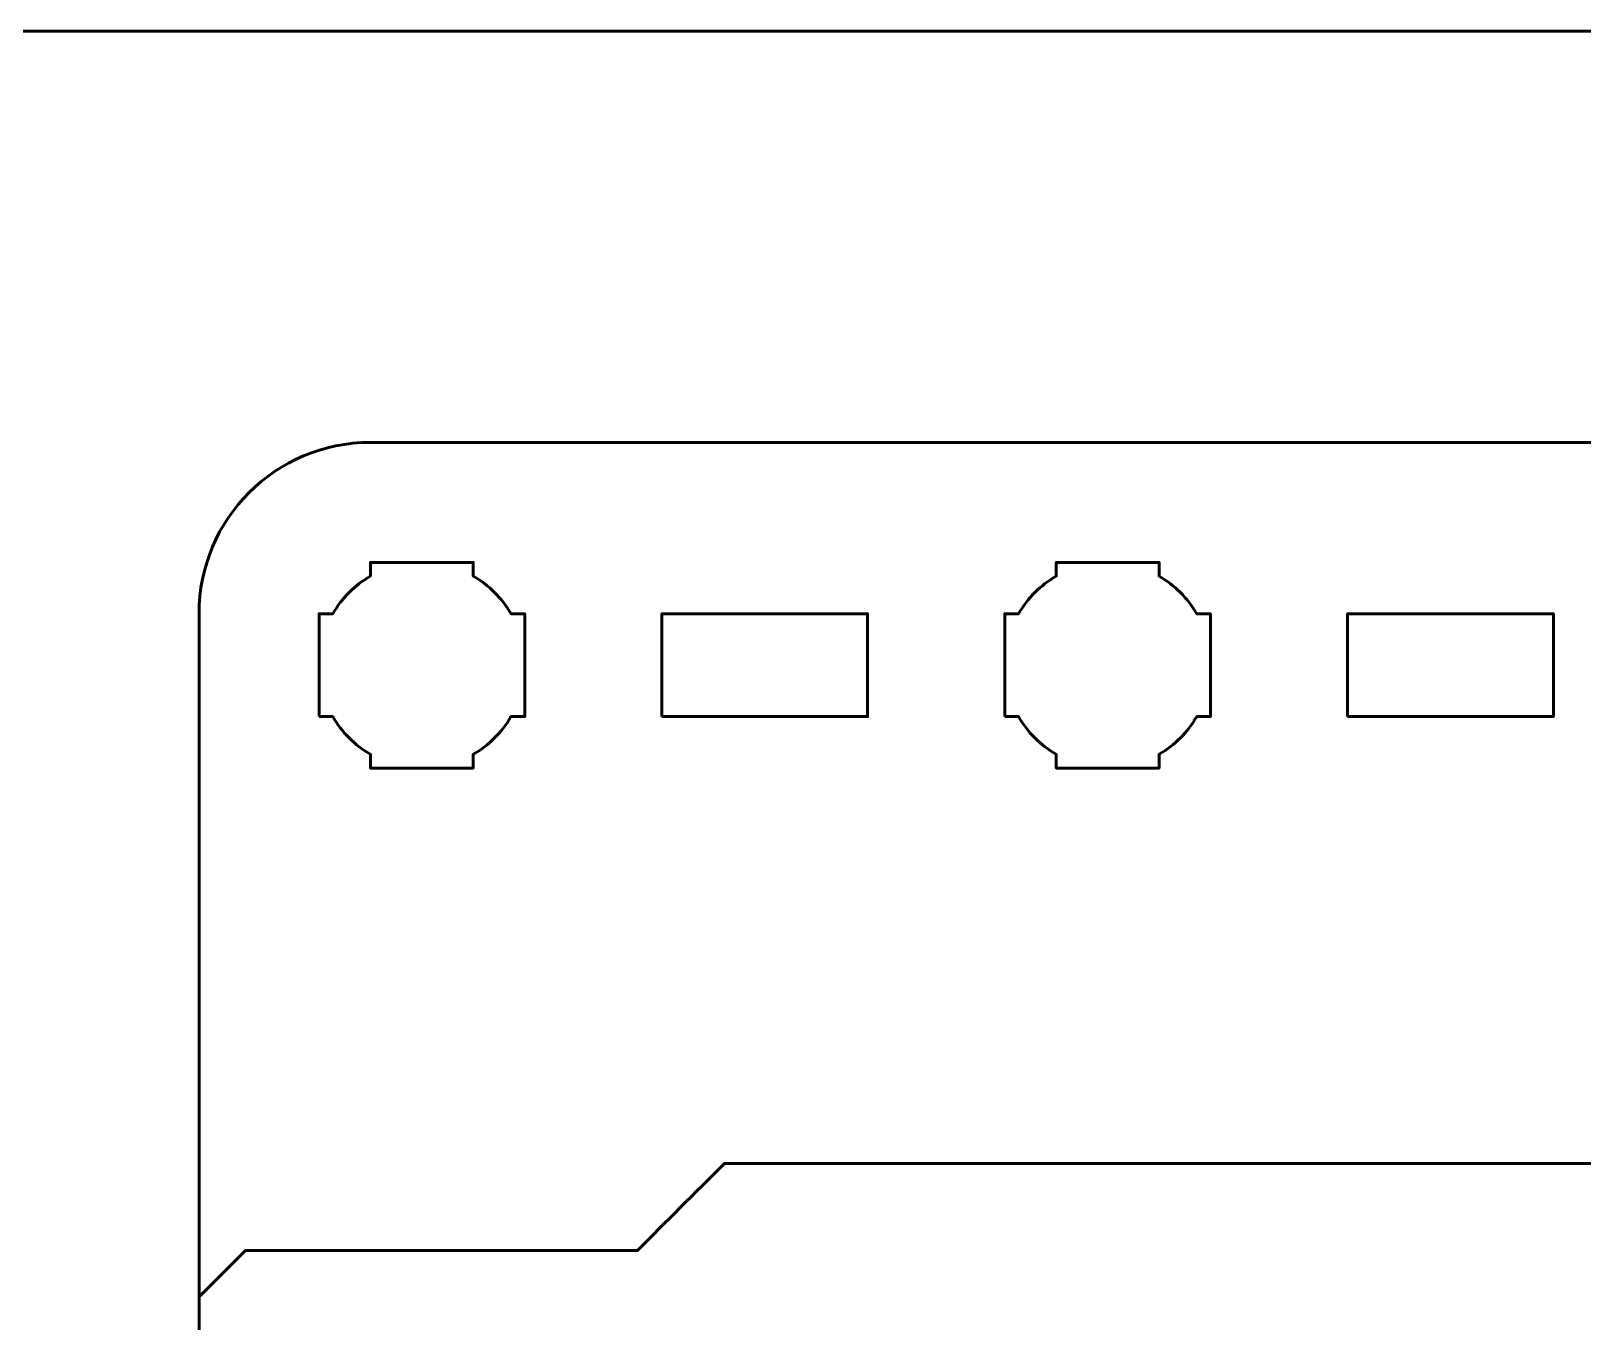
# Model space of a CAD drawing. Header units: centimetres. Extents: x -21 to 0, y -29.7 to 0.
# Drawn here: x -8.64 to -4.114, y -3.766 to 0 of the extents above; entities that cross this region are included whole.
import ezdxf

# ---------------------------------------------------------------- set-up
doc = ezdxf.new("R2010")
doc.units = ezdxf.units.CM
doc.header["$MEASUREMENT"] = 0
doc.layers.add('Layer 1', color=7, linetype='Continuous')

msp = doc.modelspace()

# ---------------------------------------------------------------- linework, layer by layer
at = {"layer": 'Layer 1', "color": 22, "lineweight": 53}
msp.add_open_spline([(-21.00003, -29.19995), (-21.00003, -29.19995), (-21.00003, -0.49992), (-21.00003, -0.49992), (-21.00003, -0.49992), (-21.00003, -0.22295), (-20.77694, 0.00004), (-20.49994, 0.00004), (-20.49994, 0.00004), (-20.49994, 0.00004), (-0.50008, 0.00004), (-0.50008, 0.00004), (-0.50008, 0.00004), (-0.22294, 0.00004), (0.00002, -0.22295), (0.00002, -0.49992), (0.00002, -0.49992), (0.00002, -0.49992), (0.00002, -29.19995), (0.00002, -29.19995), (0.00002, -29.19995), (0.00002, -29.47695), (-0.22294, -29.70004), (-0.50008, -29.70004), (-0.50008, -29.70004), (-0.50008, -29.70004), (-20.49994, -29.70004), (-20.49994, -29.70004), (-20.49994, -29.70004), (-20.77694, -29.70004), (-21.00003, -29.47695), (-21.00003, -29.19995)], degree=3, knots=[0, 0, 0, 0, 0.125, 0.125, 0.125, 0.125, 0.25, 0.25, 0.25, 0.25, 0.375, 0.375, 0.375, 0.375, 0.5, 0.5, 0.5, 0.5, 0.625, 0.625, 0.625, 0.625, 0.75, 0.75, 0.75, 0.75, 0.875, 0.875, 0.875, 0.875, 1, 1, 1, 1], dxfattribs=at)
at = {"layer": 'Layer 1', "color": 114, "lineweight": 53}
msp.add_open_spline([(-8.15002, -13.99995), (-8.15002, -13.99995), (-8.15002, -12.1), (-8.15002, -12.1), (-8.15002, -12.1), (-8.15002, -12.1), (-7.9125, -12.1), (-7.9125, -12.1), (-7.9125, -12.1), (-7.82967, -12.1), (-7.7625, -12.03283), (-7.7625, -11.95), (-7.7625, -11.95), (-7.7625, -11.86717), (-7.82967, -11.8), (-7.9125, -11.8), (-7.9125, -11.8), (-7.9125, -11.8), (-8.15002, -11.8), (-8.15002, -11.8), (-8.15002, -11.8), (-8.15002, -11.8), (-8.15002, -4.6), (-8.15002, -4.6), (-8.15002, -4.6), (-8.15002, -4.6), (-7.9125, -4.6), (-7.9125, -4.6), (-7.9125, -4.6), (-7.82967, -4.6), (-7.7625, -4.53283), (-7.7625, -4.45), (-7.7625, -4.45), (-7.7625, -4.36717), (-7.82967, -4.3), (-7.9125, -4.3), (-7.9125, -4.3), (-7.9125, -4.3), (-8.15002, -4.3), (-8.15002, -4.3), (-8.15002, -4.3), (-8.15002, -4.3), (-8.15002, -1.70005), (-8.15002, -1.70005), (-8.15002, -1.70005), (-8.15002, -1.42305), (-7.92693, -1.19995), (-7.64993, -1.19995), (-7.64993, -1.19995), (-7.64993, -1.19995), (-3.35007, -1.19995), (-3.35007, -1.19995), (-3.35007, -1.19995), (-3.07293, -1.19995), (-2.84997, -1.42305), (-2.84997, -1.70005), (-2.84997, -1.70005), (-2.84997, -1.70005), (-2.84997, -3.6115), (-2.84997, -3.6115), (-2.84997, -3.6115), (-2.84997, -3.6115), (-3.083, -3.6115), (-3.083, -3.6115), (-3.083, -3.6115), (-3.16583, -3.6115), (-3.233, -3.67867), (-3.233, -3.7615), (-3.233, -3.7615), (-3.233, -3.84433), (-3.16583, -3.9115), (-3.083, -3.9115), (-3.083, -3.9115), (-3.083, -3.9115), (-2.84997, -3.9115), (-2.84997, -3.9115), (-2.84997, -3.9115), (-2.84997, -3.9115), (-2.84997, -11.9115), (-2.84997, -11.9115), (-2.84997, -11.9115), (-2.84997, -11.9115), (-3.083, -11.9115), (-3.083, -11.9115), (-3.083, -11.9115), (-3.16583, -11.9115), (-3.233, -11.97867), (-3.233, -12.0615), (-3.233, -12.0615), (-3.233, -12.14433), (-3.16583, -12.2115), (-3.083, -12.2115), (-3.083, -12.2115), (-3.083, -12.2115), (-2.84997, -12.2115), (-2.84997, -12.2115), (-2.84997, -12.2115), (-2.84997, -12.2115), (-2.84997, -13.99995), (-2.84997, -13.99995), (-2.84997, -13.99995), (-2.84997, -14.27695), (-3.07293, -14.50005), (-3.35007, -14.50005), (-3.35007, -14.50005), (-3.35007, -14.50005), (-7.64993, -14.50005), (-7.64993, -14.50005), (-7.64993, -14.50005), (-7.92693, -14.50005), (-8.15002, -14.27695), (-8.15002, -13.99995)], degree=3, knots=[0, 0, 0, 0, 0.0357143, 0.0357143, 0.0357143, 0.0357143, 0.0714286, 0.0714286, 0.0714286, 0.0714286, 0.1071429, 0.1071429, 0.1071429, 0.1071429, 0.1428571, 0.1428571, 0.1428571, 0.1428571, 0.1785714, 0.1785714, 0.1785714, 0.1785714, 0.2142857, 0.2142857, 0.2142857, 0.2142857, 0.25, 0.25, 0.25, 0.25, 0.2857143, 0.2857143, 0.2857143, 0.2857143, 0.3214286, 0.3214286, 0.3214286, 0.3214286, 0.3571429, 0.3571429, 0.3571429, 0.3571429, 0.3928571, 0.3928571, 0.3928571, 0.3928571, 0.4285714, 0.4285714, 0.4285714, 0.4285714, 0.4642857, 0.4642857, 0.4642857, 0.4642857, 0.5, 0.5, 0.5, 0.5, 0.5357143, 0.5357143, 0.5357143, 0.5357143, 0.5714286, 0.5714286, 0.5714286, 0.5714286, 0.6071429, 0.6071429, 0.6071429, 0.6071429, 0.6428571, 0.6428571, 0.6428571, 0.6428571, 0.6785714, 0.6785714, 0.6785714, 0.6785714, 0.7142857, 0.7142857, 0.7142857, 0.7142857, 0.75, 0.75, 0.75, 0.75, 0.7857143, 0.7857143, 0.7857143, 0.7857143, 0.8214286, 0.8214286, 0.8214286, 0.8214286, 0.8571429, 0.8571429, 0.8571429, 0.8571429, 0.8928571, 0.8928571, 0.8928571, 0.8928571, 0.9285714, 0.9285714, 0.9285714, 0.9285714, 0.9642857, 0.9642857, 0.9642857, 0.9642857, 1, 1, 1, 1], dxfattribs=at)
at = {"layer": 'Layer 1', "color": 250, "lineweight": 53}
for points, knots in [([(-7.79998, -2.00005), (-7.79998, -2.00005), (-7.79998, -1.85153), (-7.79998, -1.85153), (-7.79998, -1.85153), (-7.79998, -1.85153), (-7.8, -1.84998), (-7.8, -1.84998), (-7.8, -1.84998), (-7.8, -1.84998), (-7.79998, -1.84843), (-7.79998, -1.84843), (-7.79998, -1.84843), (-7.79998, -1.84843), (-7.79998, -1.70005), (-7.79998, -1.70005), (-7.79998, -1.70005), (-7.79998, -1.70005), (-7.75988, -1.70005), (-7.75988, -1.70005), (-7.75988, -1.70005), (-7.73353, -1.65449), (-7.69554, -1.6165), (-7.64998, -1.59014), (-7.64998, -1.59014), (-7.64998, -1.59014), (-7.64998, -1.55005), (-7.64998, -1.55005), (-7.64998, -1.55005), (-7.64998, -1.55005), (-7.5063, -1.55005), (-7.5063, -1.55005), (-7.5063, -1.55005), (-7.5063, -1.55005), (-7.49999, -1.54998), (-7.49999, -1.54998), (-7.49999, -1.54998), (-7.49999, -1.54998), (-7.49368, -1.55005), (-7.49368, -1.55005), (-7.49368, -1.55005), (-7.49368, -1.55005), (-7.34998, -1.55005), (-7.34998, -1.55005), (-7.34998, -1.55005), (-7.34998, -1.55005), (-7.34998, -1.59013), (-7.34998, -1.59013), (-7.34998, -1.59013), (-7.30441, -1.61649), (-7.26643, -1.65448), (-7.24009, -1.70005), (-7.24009, -1.70005), (-7.24009, -1.70005), (-7.19997, -1.70005), (-7.19997, -1.70005), (-7.19997, -1.70005), (-7.19997, -1.70005), (-7.19997, -2.00005), (-7.19997, -2.00005), (-7.19997, -2.00005), (-7.19997, -2.00005), (-7.24014, -2.00005), (-7.24014, -2.00005), (-7.24014, -2.00005), (-7.26648, -2.04558), (-7.30445, -2.08353), (-7.34998, -2.10986), (-7.34998, -2.10986), (-7.34998, -2.10986), (-7.34998, -2.15006), (-7.34998, -2.15006), (-7.34998, -2.15006), (-7.34998, -2.15006), (-7.64998, -2.15006), (-7.64998, -2.15006), (-7.64998, -2.15006), (-7.64998, -2.15006), (-7.64998, -2.10985), (-7.64998, -2.10985), (-7.64998, -2.10985), (-7.69551, -2.08352), (-7.73348, -2.04558), (-7.75983, -2.00005), (-7.75983, -2.00005), (-7.75983, -2.00005), (-7.79998, -2.00005), (-7.79998, -2.00005)], [0, 0, 0, 0, 0.0454545, 0.0454545, 0.0454545, 0.0454545, 0.0909091, 0.0909091, 0.0909091, 0.0909091, 0.1363636, 0.1363636, 0.1363636, 0.1363636, 0.1818182, 0.1818182, 0.1818182, 0.1818182, 0.2272727, 0.2272727, 0.2272727, 0.2272727, 0.2727273, 0.2727273, 0.2727273, 0.2727273, 0.3181818, 0.3181818, 0.3181818, 0.3181818, 0.3636364, 0.3636364, 0.3636364, 0.3636364, 0.4090909, 0.4090909, 0.4090909, 0.4090909, 0.4545455, 0.4545455, 0.4545455, 0.4545455, 0.5, 0.5, 0.5, 0.5, 0.5454545, 0.5454545, 0.5454545, 0.5454545, 0.5909091, 0.5909091, 0.5909091, 0.5909091, 0.6363636, 0.6363636, 0.6363636, 0.6363636, 0.6818182, 0.6818182, 0.6818182, 0.6818182, 0.7272727, 0.7272727, 0.7272727, 0.7272727, 0.7727273, 0.7727273, 0.7727273, 0.7727273, 0.8181818, 0.8181818, 0.8181818, 0.8181818, 0.8636364, 0.8636364, 0.8636364, 0.8636364, 0.9090909, 0.9090909, 0.9090909, 0.9090909, 0.9545455, 0.9545455, 0.9545455, 0.9545455, 1, 1, 1, 1]), ([(-5.79998, -2.00005), (-5.79998, -2.00005), (-5.79998, -1.85153), (-5.79998, -1.85153), (-5.79998, -1.85153), (-5.79998, -1.85153), (-5.8, -1.84998), (-5.8, -1.84998), (-5.8, -1.84998), (-5.8, -1.84998), (-5.79998, -1.84843), (-5.79998, -1.84843), (-5.79998, -1.84843), (-5.79998, -1.84843), (-5.79998, -1.70005), (-5.79998, -1.70005), (-5.79998, -1.70005), (-5.79998, -1.70005), (-5.75988, -1.70005), (-5.75988, -1.70005), (-5.75988, -1.70005), (-5.73353, -1.65449), (-5.69554, -1.6165), (-5.64998, -1.59014), (-5.64998, -1.59014), (-5.64998, -1.59014), (-5.64998, -1.55005), (-5.64998, -1.55005), (-5.64998, -1.55005), (-5.64998, -1.55005), (-5.5063, -1.55005), (-5.5063, -1.55005), (-5.5063, -1.55005), (-5.5063, -1.55005), (-5.49999, -1.54998), (-5.49999, -1.54998), (-5.49999, -1.54998), (-5.49999, -1.54998), (-5.49368, -1.55005), (-5.49368, -1.55005), (-5.49368, -1.55005), (-5.49368, -1.55005), (-5.34998, -1.55005), (-5.34998, -1.55005), (-5.34998, -1.55005), (-5.34998, -1.55005), (-5.34998, -1.59013), (-5.34998, -1.59013), (-5.34998, -1.59013), (-5.30441, -1.61649), (-5.26643, -1.65448), (-5.24009, -1.70005), (-5.24009, -1.70005), (-5.24009, -1.70005), (-5.19997, -1.70005), (-5.19997, -1.70005), (-5.19997, -1.70005), (-5.19997, -1.70005), (-5.19997, -2.00005), (-5.19997, -2.00005), (-5.19997, -2.00005), (-5.19997, -2.00005), (-5.24014, -2.00005), (-5.24014, -2.00005), (-5.24014, -2.00005), (-5.26648, -2.04558), (-5.30445, -2.08353), (-5.34998, -2.10986), (-5.34998, -2.10986), (-5.34998, -2.10986), (-5.34998, -2.15006), (-5.34998, -2.15006), (-5.34998, -2.15006), (-5.34998, -2.15006), (-5.64998, -2.15006), (-5.64998, -2.15006), (-5.64998, -2.15006), (-5.64998, -2.15006), (-5.64998, -2.10985), (-5.64998, -2.10985), (-5.64998, -2.10985), (-5.69551, -2.08352), (-5.73348, -2.04558), (-5.75983, -2.00005), (-5.75983, -2.00005), (-5.75983, -2.00005), (-5.79998, -2.00005), (-5.79998, -2.00005)], [0, 0, 0, 0, 0.0454545, 0.0454545, 0.0454545, 0.0454545, 0.0909091, 0.0909091, 0.0909091, 0.0909091, 0.1363636, 0.1363636, 0.1363636, 0.1363636, 0.1818182, 0.1818182, 0.1818182, 0.1818182, 0.2272727, 0.2272727, 0.2272727, 0.2272727, 0.2727273, 0.2727273, 0.2727273, 0.2727273, 0.3181818, 0.3181818, 0.3181818, 0.3181818, 0.3636364, 0.3636364, 0.3636364, 0.3636364, 0.4090909, 0.4090909, 0.4090909, 0.4090909, 0.4545455, 0.4545455, 0.4545455, 0.4545455, 0.5, 0.5, 0.5, 0.5, 0.5454545, 0.5454545, 0.5454545, 0.5454545, 0.5909091, 0.5909091, 0.5909091, 0.5909091, 0.6363636, 0.6363636, 0.6363636, 0.6363636, 0.6818182, 0.6818182, 0.6818182, 0.6818182, 0.7272727, 0.7272727, 0.7272727, 0.7272727, 0.7727273, 0.7727273, 0.7727273, 0.7727273, 0.8181818, 0.8181818, 0.8181818, 0.8181818, 0.8636364, 0.8636364, 0.8636364, 0.8636364, 0.9090909, 0.9090909, 0.9090909, 0.9090909, 0.9545455, 0.9545455, 0.9545455, 0.9545455, 1, 1, 1, 1]), ([(-6.79998, -2.00005), (-6.79998, -2.00005), (-6.79998, -1.70005), (-6.79998, -1.70005), (-6.79998, -1.70005), (-6.79998, -1.70005), (-6.19997, -1.70005), (-6.19997, -1.70005), (-6.19997, -1.70005), (-6.19997, -1.70005), (-6.19997, -2.00005), (-6.19997, -2.00005), (-6.19997, -2.00005), (-6.19997, -2.00005), (-6.79998, -2.00005), (-6.79998, -2.00005)], [0, 0, 0, 0, 0.25, 0.25, 0.25, 0.25, 0.5, 0.5, 0.5, 0.5, 0.75, 0.75, 0.75, 0.75, 1, 1, 1, 1]), ([(-4.80001, -2.00005), (-4.80001, -2.00005), (-4.80001, -1.70005), (-4.80001, -1.70005), (-4.80001, -1.70005), (-4.80001, -1.70005), (-4.20001, -1.70005), (-4.20001, -1.70005), (-4.20001, -1.70005), (-4.20001, -1.70005), (-4.20001, -2.00005), (-4.20001, -2.00005), (-4.20001, -2.00005), (-4.20001, -2.00005), (-4.80001, -2.00005), (-4.80001, -2.00005)], [0, 0, 0, 0, 0.25, 0.25, 0.25, 0.25, 0.5, 0.5, 0.5, 0.5, 0.75, 0.75, 0.75, 0.75, 1, 1, 1, 1])]:
    msp.add_open_spline(points, degree=3, knots=knots, dxfattribs=at)
at = {"layer": 'Layer 1', "color": 30, "lineweight": 53}
msp.add_open_spline([(-8.15002, -3.69292), (-8.09922, -3.64212), (-8.0654, -3.6083), (-8.0146, -3.5575), (-8.0146, -3.5575), (-7.6336, -3.5575), (-7.2526, -3.5575), (-6.8716, -3.5575), (-6.8716, -3.5575), (-6.78778, -3.47368), (-6.70396, -3.38986), (-6.6176, -3.3035), (-6.6176, -3.3035), (-5.5254, -3.3035), (-4.4332, -3.3035), (-3.341, -3.3035), (-3.341, -3.3035), (-3.25718, -3.38732), (-3.17336, -3.47114), (-3.087, -3.5575), (-3.087, -3.5575), (-3.00318, -3.5575), (-2.93633, -3.5575), (-2.84997, -3.5575)], degree=3, knots=[0, 0, 0, 0, 0.1666667, 0.1666667, 0.1666667, 0.1666667, 0.3333333, 0.3333333, 0.3333333, 0.3333333, 0.5, 0.5, 0.5, 0.5, 0.6666667, 0.6666667, 0.6666667, 0.6666667, 0.8333333, 0.8333333, 0.8333333, 0.8333333, 1, 1, 1, 1], dxfattribs=at)

doc.saveas('drawing.dxf')
